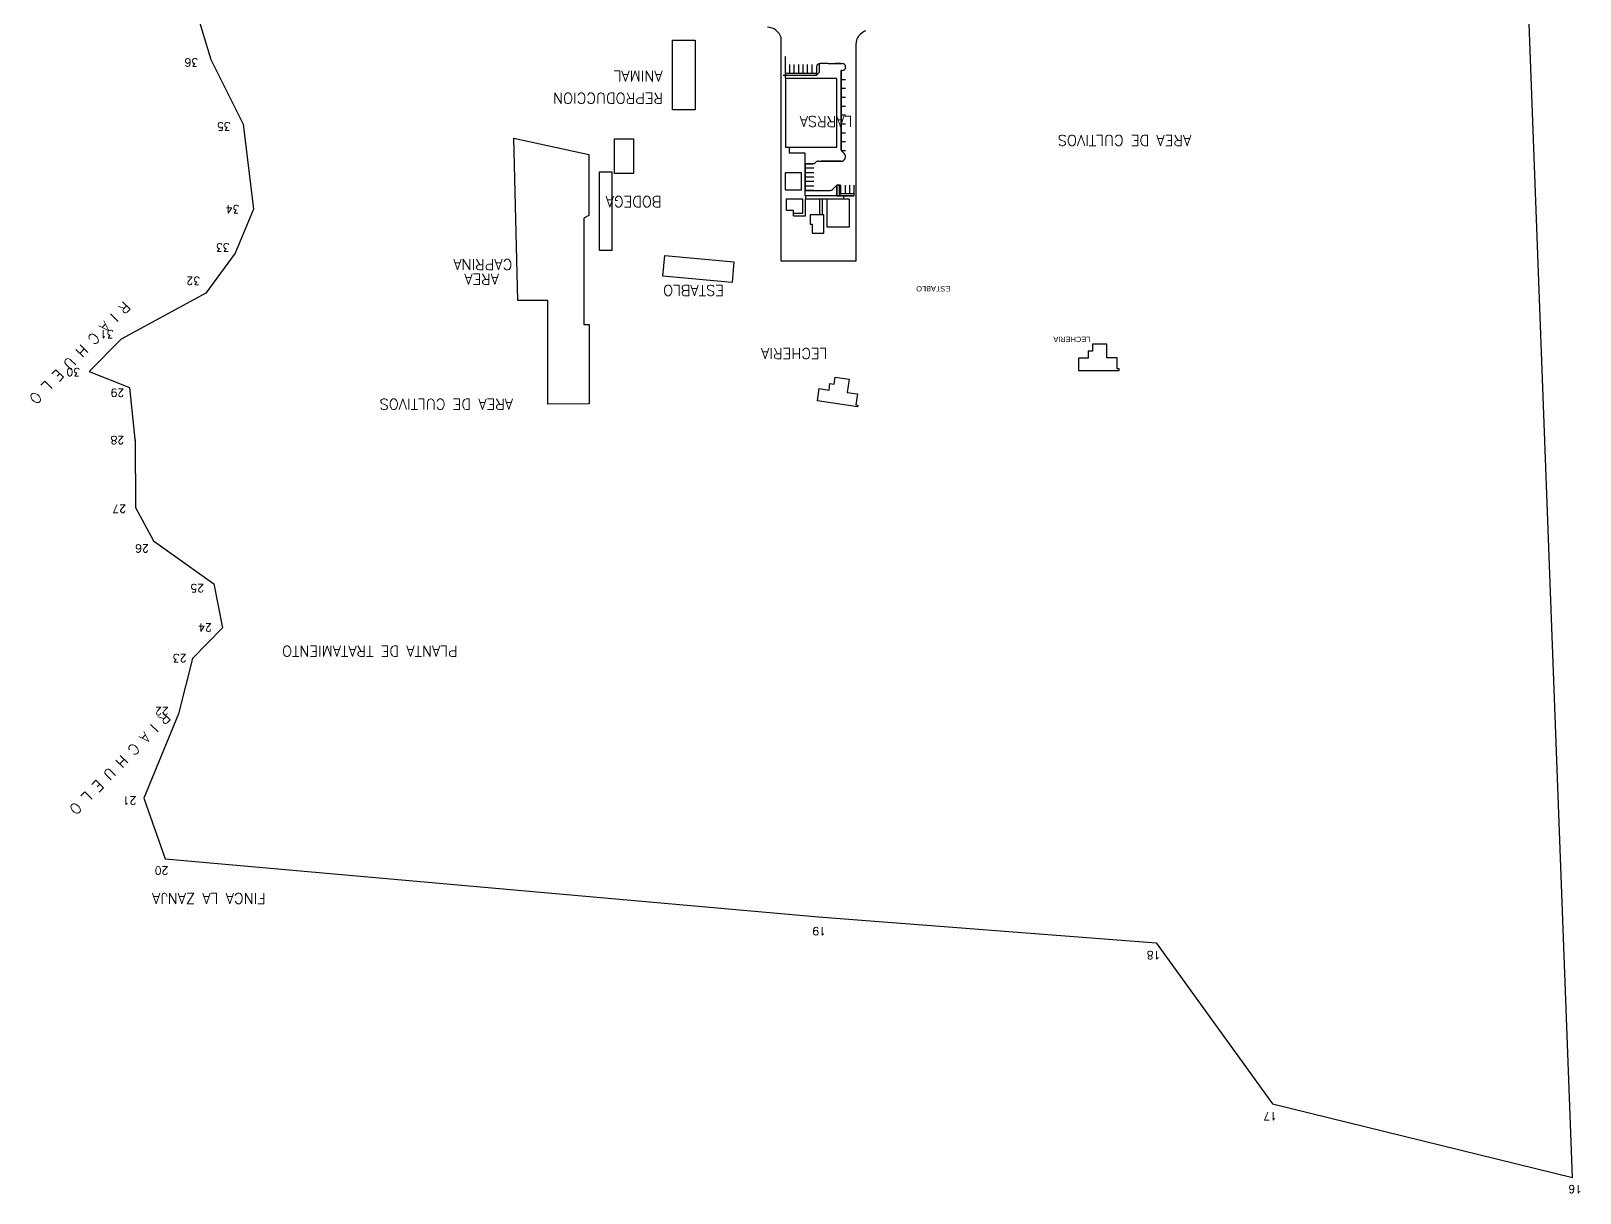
# Model space of a CAD drawing. Header units: millimetres. Extents: x 1062 to 2630, y 446 to 2121.
# Drawn here: x 1062 to 1934, y 446 to 1100 of the extents above; entities that cross this region are included whole.
import ezdxf

# ---------------------------------------------------------------- set-up
doc = ezdxf.new("R2010")
doc.units = ezdxf.units.MM
for name, color, linetype in [('1 EDIFICIO_MOSHE', 5, 'Continuous'), ('3 LIMITE GENERAL_MOSHE', 4, 'Continuous'), ('5 TEXTO_MOSHE', 1, 'Continuous'), ('7 ZONA DE PARQUEO MOSHE', 132, 'Continuous')]:
    doc.layers.add(name, color=color, linetype=linetype)
doc.styles.add('md', font='')
doc.styles.add('R', font='romans.shx')
doc.styles.get('md').set_extended_font_data('MicrogrammaDMedExt')

msp = doc.modelspace()

# ---------------------------------------------------------------- linework, layer by layer
at = {"layer": '1 EDIFICIO_MOSHE'}
msp.add_line((1373.43, 934.62), (1376.43, 934.62), dxfattribs=at)
for points in [[(1435.91, 1055.27), (1423.27, 1055.27), (1423.27, 1094.33), (1435.91, 1094.33)], [(1515.61, 1072.85), (1486.73, 1072.85), (1486.73, 1034.34), (1515.61, 1034.34)], [(1390.69, 1038.91), (1401.26, 1038.91), (1401.26, 1019.39), (1390.69, 1019.39)], [(1382.25, 976.12), (1382.25, 1020.44), (1389.11, 1020.44), (1389.11, 976.12)], [(1495.8, 1019.9), (1486.6, 1019.9), (1486.6, 1010.3), (1495.8, 1010.3)], [(1496.46, 1004.94), (1487.09, 1004.94), (1487.07, 998.75), (1491.07, 998.75), (1491.07, 997.15), (1496.46, 997.15)], [(1522.86, 1004.94), (1510.1, 1004.94), (1510.1, 989.38), (1517.58, 989.38), (1522.86, 989.38)], [(1508.3, 996.25), (1500.7, 996.25), (1500.7, 991.05), (1501.69, 991.05), (1501.69, 985.85), (1508.3, 985.85)], [(1418.87, 973.34), (1457.78, 969.7), (1456.7, 958.14), (1417.79, 961.78)], [(1674.43, 908.7), (1674.43, 909.65), (1673.33, 909.65), (1673.33, 915.88), (1667.46, 915.88), (1667.46, 923.44), (1659.5, 923.44), (1659.5, 919.46), (1657.09, 919.46), (1657.09, 915.65), (1651.56, 915.65), (1651.56, 908.7)], [(1514.78, 904.99), (1522.64, 903.81), (1521.52, 896.35), (1527.33, 895.48), (1526.4, 889.32), (1527.49, 889.16), (1527.35, 888.22), (1504.75, 891.6), (1505.78, 898.47), (1511.25, 897.65), (1511.81, 901.41), (1514.19, 901.06)]]:
    msp.add_lwpolyline(points, close=True, dxfattribs=at)
msp.add_lwpolyline([(1376.43, 934.62), (1376.43, 889.9), (1353.19, 889.76), (1353.19, 948.11), (1336.32, 948.11), (1334.05, 1039.38), (1376.25, 1030.08), (1376.25, 995.84), (1373.43, 994.29), (1373.43, 934.62)], dxfattribs=at)
at = {"layer": '3 LIMITE GENERAL_MOSHE'}
for points in [[(1120.95, 869.77), (1121.29, 831.69), (1131.43, 812.82), (1165.32, 788.72), (1170.07, 764.05), (1153.37, 746.72), (1145.4, 715.7), (1125.84, 668.18), (1137.92, 634.09), (1505.25, 601.45), (1695.31, 586.78), (1760.64, 496.29), (1929.32, 455), (1896.9, 1318.36)], [(1155.53, 1110.14), (1163.57, 1083.59), (1181.74, 1047.25), (1187.68, 999.39), (1177.19, 974.58), (1160.77, 952.22), (1113.26, 926.37), (1095.09, 908.2), (1117.8, 899.12), (1120.96, 868.13)]]:
    msp.add_lwpolyline(points, dxfattribs=at)
at = {"layer": '7 ZONA DE PARQUEO MOSHE'}
for p, q in [((1484.28, 970.1), (1484.28, 1095.86)), ((1526.31, 1092.06), (1526.31, 970.1)), ((1486.75, 1073.25), (1486.75, 1084.55)), ((1489.25, 1075.75), (1489.25, 1080.75)), ((1491.75, 1075.75), (1491.75, 1080.75)), ((1494.25, 1075.75), (1494.25, 1080.75)), ((1496.75, 1075.75), (1496.75, 1080.75)), ((1499.25, 1075.75), (1499.25, 1080.75)), ((1501.75, 1075.75), (1501.75, 1080.75)), ((1501.75, 1075.75), (1501.75, 1080.75)), ((1505.87, 1076.37), (1505.87, 1081.35)), ((1510.81, 1081.35), (1506.25, 1081.35)), ((1510.81, 1081.35), (1518.61, 1081.35)), ((1517.79, 1081.35), (1514.79, 1081.35)), ((1517.61, 1081.35), (1518.61, 1081.35)), ((1485.53, 1074.75), (1504.25, 1074.75)), ((1504.25, 1075.75), (1486.73, 1075.75)), ((1504.25, 1075.75), (1486.73, 1075.75)), ((1486.73, 1075.75), (1486.73, 1074.75)), ((1486.73, 1074.75), (1504.25, 1074.75)), ((1504.25, 1075.75), (1501.75, 1075.75)), ((1504.25, 1079.35), (1504.25, 1074.75)), ((1504.25, 1078.75), (1504.25, 1075.75)), ((1504.25, 1074.75), (1505.87, 1076.37)), ((1504.25, 1074.75), (1504.25, 1075.75)), ((1518.11, 1077.35), (1518.11, 1032.37)), ((1518.61, 1077.35), (1518.11, 1077.35)), ((1518.11, 1032.84), (1518.11, 1077.35)), ((1518.61, 1077.35), (1518.11, 1077.35)), ((1518.11, 1077.35), (1518.11, 1032.37)), ((1518.11, 1072.37), (1520.61, 1072.37)), ((1518.11, 1072.37), (1520.61, 1072.37)), ((1518.11, 1072.37), (1520.61, 1072.37)), ((1518.11, 1072.37), (1520.61, 1072.37)), ((1518.11, 1072.37), (1520.61, 1072.37)), ((1518.11, 1072.37), (1520.61, 1072.37)), ((1518.11, 1072.37), (1520.61, 1072.37)), ((1518.11, 1072.37), (1520.61, 1072.37)), ((1518.11, 1072.37), (1520.61, 1072.37)), ((1518.11, 1072.37), (1520.61, 1072.37)), ((1518.11, 1072.37), (1520.61, 1072.37)), ((1518.11, 1072.37), (1520.61, 1072.37)), ((1518.11, 1072.37), (1520.61, 1072.37)), ((1518.11, 1072.37), (1520.61, 1072.37)), ((1518.11, 1072.37), (1520.61, 1072.37)), ((1518.11, 1072.37), (1520.61, 1072.37)), ((1518.11, 1072.37), (1520.61, 1072.37)), ((1518.11, 1072.37), (1520.61, 1072.37)), ((1518.11, 1072.37), (1520.61, 1072.37)), ((1518.11, 1072.37), (1520.61, 1072.37)), ((1518.11, 1072.37), (1520.61, 1072.37)), ((1518.11, 1072.37), (1520.61, 1072.37)), ((1518.11, 1072.37), (1520.61, 1072.37)), ((1518.11, 1072.37), (1520.61, 1072.37)), ((1518.11, 1072.37), (1520.61, 1072.37)), ((1518.11, 1072.37), (1520.61, 1072.37)), ((1518.11, 1072.37), (1520.61, 1072.37)), ((1518.11, 1072.37), (1520.61, 1072.37)), ((1518.11, 1072.37), (1520.61, 1072.37)), ((1518.11, 1072.37), (1520.61, 1072.37)), ((1518.11, 1067.37), (1520.61, 1067.37)), ((1518.11, 1067.37), (1520.61, 1067.37)), ((1518.11, 1067.37), (1520.61, 1067.37)), ((1518.11, 1067.37), (1520.61, 1067.37)), ((1518.11, 1067.37), (1520.61, 1067.37)), ((1518.11, 1067.37), (1520.61, 1067.37)), ((1518.11, 1067.37), (1520.61, 1067.37)), ((1518.11, 1067.37), (1520.61, 1067.37)), ((1518.11, 1067.37), (1520.61, 1067.37)), ((1518.11, 1067.37), (1520.61, 1067.37)), ((1518.11, 1067.37), (1520.61, 1067.37)), ((1518.11, 1067.37), (1520.61, 1067.37)), ((1518.11, 1067.37), (1520.61, 1067.37)), ((1518.11, 1067.37), (1520.61, 1067.37)), ((1518.11, 1067.37), (1520.61, 1067.37)), ((1518.11, 1067.37), (1520.61, 1067.37)), ((1518.11, 1067.37), (1520.61, 1067.37)), ((1518.11, 1067.37), (1520.61, 1067.37)), ((1518.11, 1067.37), (1520.61, 1067.37)), ((1518.11, 1067.37), (1520.61, 1067.37)), ((1518.11, 1067.37), (1520.61, 1067.37)), ((1518.11, 1067.37), (1520.61, 1067.37)), ((1518.11, 1067.37), (1520.61, 1067.37)), ((1518.11, 1067.37), (1520.61, 1067.37)), ((1518.11, 1062.37), (1520.61, 1062.37)), ((1518.11, 1062.37), (1520.61, 1062.37)), ((1518.11, 1062.37), (1520.61, 1062.37)), ((1518.11, 1062.37), (1520.61, 1062.37)), ((1518.11, 1062.37), (1520.61, 1062.37)), ((1518.11, 1062.37), (1520.61, 1062.37)), ((1518.11, 1062.37), (1520.61, 1062.37)), ((1518.11, 1062.37), (1520.61, 1062.37)), ((1518.11, 1062.37), (1520.61, 1062.37)), ((1518.11, 1062.37), (1520.61, 1062.37)), ((1518.11, 1062.37), (1520.61, 1062.37)), ((1518.11, 1062.37), (1520.61, 1062.37)), ((1518.11, 1062.37), (1520.61, 1062.37)), ((1518.11, 1062.37), (1520.61, 1062.37)), ((1518.11, 1062.37), (1520.61, 1062.37)), ((1518.11, 1062.37), (1520.61, 1062.37)), ((1518.11, 1062.37), (1520.61, 1062.37)), ((1518.11, 1062.37), (1520.61, 1062.37)), ((1518.11, 1057.37), (1520.61, 1057.37)), ((1518.11, 1057.37), (1520.61, 1057.37)), ((1518.11, 1057.37), (1520.61, 1057.37)), ((1518.11, 1057.37), (1520.61, 1057.37)), ((1518.11, 1057.37), (1520.61, 1057.37)), ((1518.11, 1057.37), (1520.61, 1057.37)), ((1518.11, 1057.37), (1520.61, 1057.37)), ((1518.11, 1057.37), (1520.61, 1057.37)), ((1518.11, 1057.37), (1520.61, 1057.37)), ((1518.11, 1057.37), (1520.61, 1057.37)), ((1518.11, 1057.37), (1520.61, 1057.37)), ((1518.11, 1057.37), (1520.61, 1057.37)), ((1518.11, 1052.37), (1520.61, 1052.37)), ((1518.11, 1052.37), (1520.61, 1052.37)), ((1518.11, 1052.37), (1520.61, 1052.37)), ((1518.11, 1052.37), (1520.61, 1052.37)), ((1518.11, 1052.37), (1520.61, 1052.37)), ((1518.11, 1052.37), (1520.61, 1052.37)), ((1518.11, 1047.37), (1520.61, 1047.37)), ((1518.11, 1047.37), (1520.61, 1047.37)), ((1518.11, 1047.37), (1520.61, 1047.37)), ((1518.11, 1047.37), (1520.61, 1047.37)), ((1518.11, 1047.37), (1520.61, 1047.37)), ((1518.11, 1047.37), (1520.61, 1047.37)), ((1518.11, 1047.37), (1520.61, 1047.37)), ((1518.11, 1047.37), (1520.61, 1047.37)), ((1518.11, 1047.37), (1520.61, 1047.37)), ((1518.11, 1047.37), (1520.61, 1047.37)), ((1518.11, 1047.37), (1520.61, 1047.37)), ((1518.11, 1047.37), (1520.61, 1047.37)), ((1518.11, 1047.37), (1520.61, 1047.37)), ((1518.11, 1042.37), (1520.61, 1042.37)), ((1518.11, 1042.37), (1520.61, 1042.37)), ((1518.11, 1042.37), (1520.61, 1042.37)), ((1518.11, 1042.37), (1520.61, 1042.37)), ((1518.11, 1042.37), (1520.61, 1042.37)), ((1518.11, 1042.37), (1520.61, 1042.37)), ((1518.11, 1042.37), (1520.61, 1042.37)), ((1518.11, 1042.37), (1520.61, 1042.37)), ((1518.11, 1042.37), (1520.61, 1042.37)), ((1518.11, 1042.37), (1520.61, 1042.37)), ((1518.11, 1042.37), (1520.61, 1042.37)), ((1518.11, 1042.37), (1520.61, 1042.37)), ((1518.11, 1042.37), (1520.61, 1042.37)), ((1518.11, 1042.37), (1520.61, 1042.37)), ((1518.11, 1042.37), (1520.61, 1042.37)), ((1518.11, 1037.37), (1520.61, 1037.37)), ((1518.11, 1037.37), (1520.61, 1037.37)), ((1518.11, 1037.37), (1520.61, 1037.37)), ((1518.11, 1037.37), (1520.61, 1037.37)), ((1518.11, 1037.37), (1520.61, 1037.37)), ((1518.11, 1037.37), (1520.61, 1037.37)), ((1518.11, 1037.37), (1520.61, 1037.37)), ((1518.11, 1037.37), (1520.61, 1037.37)), ((1518.11, 1037.37), (1520.61, 1037.37)), ((1518.11, 1037.37), (1520.61, 1037.37)), ((1518.11, 1037.37), (1520.61, 1037.37)), ((1518.11, 1037.37), (1520.61, 1037.37)), ((1518.11, 1037.37), (1520.61, 1037.37)), ((1518.11, 1037.37), (1520.61, 1037.37)), ((1518.11, 1037.37), (1520.61, 1037.37)), ((1518.11, 1037.37), (1520.61, 1037.37)), ((1518.11, 1037.37), (1520.61, 1037.37)), ((1518.11, 1037.37), (1520.61, 1037.37)), ((1518.11, 1037.37), (1520.61, 1037.37)), ((1518.11, 1037.37), (1520.61, 1037.37)), ((1518.11, 1037.37), (1520.61, 1037.37)), ((1518.11, 1037.37), (1520.61, 1037.37)), ((1518.11, 1037.37), (1520.61, 1037.37)), ((1518.11, 1037.37), (1520.61, 1037.37)), ((1518.11, 1037.37), (1520.61, 1037.37)), ((1518.11, 1037.37), (1520.61, 1037.37)), ((1518.11, 1037.37), (1520.61, 1037.37)), ((1488.81, 1034.34), (1488.81, 1030.84)), ((1495.8, 1030.84), (1488.81, 1030.84)), ((1497.8, 1030.84), (1495.8, 1030.84)), ((1497.8, 1006.94), (1497.8, 1030.84)), ((1519.85, 1030.63), (1518.11, 1032.37)), ((1518.11, 1032.37), (1519.85, 1030.63)), ((1518.14, 1032.37), (1520.61, 1032.37)), ((1518.14, 1032.37), (1520.61, 1032.37)), ((1518.14, 1032.37), (1520.61, 1032.37)), ((1518.14, 1032.37), (1520.61, 1032.37)), ((1518.14, 1032.37), (1520.61, 1032.37)), ((1518.14, 1032.37), (1520.61, 1032.37)), ((1518.14, 1032.37), (1520.61, 1032.37)), ((1518.14, 1032.37), (1520.61, 1032.37)), ((1518.14, 1032.37), (1520.61, 1032.37)), ((1518.14, 1032.37), (1520.61, 1032.37)), ((1518.14, 1032.37), (1520.61, 1032.37)), ((1518.14, 1032.37), (1520.61, 1032.37)), ((1518.14, 1032.37), (1520.61, 1032.37)), ((1518.14, 1032.37), (1520.61, 1032.37)), ((1518.14, 1032.37), (1520.61, 1032.37)), ((1518.14, 1032.37), (1520.61, 1032.37)), ((1518.14, 1032.37), (1520.61, 1032.37)), ((1518.14, 1032.37), (1520.61, 1032.37)), ((1518.14, 1032.37), (1520.61, 1032.37)), ((1518.14, 1032.37), (1520.61, 1032.37)), ((1518.14, 1032.37), (1520.61, 1032.37)), ((1518.14, 1032.37), (1520.61, 1032.37)), ((1518.14, 1032.37), (1520.61, 1032.37)), ((1518.14, 1032.37), (1520.61, 1032.37)), ((1518.14, 1032.37), (1520.61, 1032.37)), ((1518.14, 1032.37), (1520.61, 1032.37)), ((1518.14, 1032.37), (1520.61, 1032.37)), ((1502.8, 1024.87), (1497.8, 1024.87)), ((1497.8, 1024.87), (1502.02, 1024.87)), ((1497.8, 1024.87), (1497.8, 1009.87)), ((1502.8, 1022.37), (1497.8, 1022.37)), ((1502.8, 1019.87), (1497.8, 1019.87)), ((1503.52, 1025.49), (1503.77, 1025.74)), ((1505.27, 1026.36), (1518.08, 1026.36)), ((1518.08, 1026.36), (1506.77, 1026.36)), ((1502.8, 1017.37), (1497.8, 1017.37)), ((1502.8, 1014.87), (1497.8, 1014.87)), ((1502.8, 1012.37), (1497.8, 1012.37)), ((1502.8, 1012.37), (1497.8, 1012.37)), ((1513.24, 1010.45), (1515.61, 1012.94)), ((1515.61, 1006.94), (1515.61, 1012.94)), ((1515.61, 1012.94), (1517.11, 1012.94)), ((1515.61, 1012.94), (1515.61, 1006.94)), ((1517.11, 1012.94), (1515.61, 1012.94)), ((1515.61, 1012.94), (1515.61, 1006.94)), ((1517.11, 1012.94), (1517.11, 1006.94)), ((1517.11, 1006.94), (1517.11, 1012.94)), ((1517.11, 1012.94), (1517.11, 1007.94)), ((1517.76, 1012.94), (1517.11, 1012.94)), ((1517.76, 1012.94), (1517.76, 1007.94)), ((1517.76, 1007.94), (1517.76, 1012.94)), ((1520.26, 1012.94), (1520.26, 1007.94)), ((1522.76, 1012.94), (1522.76, 1007.94)), ((1525.26, 1012.94), (1525.26, 1007.94)), ((1502.8, 1009.87), (1497.8, 1009.87)), ((1497.8, 1006.94), (1497.8, 1009.87)), ((1497.8, 1009.87), (1511.82, 1009.87)), ((1508.77, 1006.94), (1497.8, 1006.94)), ((1508.77, 1006.94), (1497.8, 1006.94)), ((1515.61, 1006.94), (1497.8, 1006.94)), ((1497.96, 1006.94), (1497.96, 1004.94)), ((1515.1, 1004.94), (1497.96, 1004.94)), ((1497.96, 995.65), (1497.96, 1004.94)), ((1502.8, 1009.87), (1502.8, 1009.87)), ((1506, 996.25), (1506, 1004.94)), ((1507.6, 996.25), (1507.6, 1004.94)), ((1515.35, 1006.94), (1508.77, 1006.94)), ((1517.11, 1006.94), (1515.61, 1006.94)), ((1515.61, 1006.94), (1517.11, 1006.94)), ((1524.46, 1006.94), (1516.85, 1006.94)), ((1525.36, 1007.94), (1517.11, 1007.94)), ((1517.11, 1007.94), (1517.11, 1006.94)), ((1517.11, 1007.94), (1517.76, 1007.94)), ((1517.11, 1006.94), (1525.36, 1006.94)), ((1519.57, 1004.94), (1519.57, 1006.94)), ((1519.57, 1004.94), (1519.57, 1006.94)), ((1525.36, 1006.94), (1525.36, 1007.94)), ((1491.26, 995.65), (1491.26, 997.15)), ((1491.26, 995.65), (1497.96, 995.65)), ((1526.31, 970.1), (1484.28, 970.1))]:
    msp.add_line(p, q, dxfattribs=at)
for centre, radius, start, end in [((1476.59, 1093.66), 8, 15.9757, 89.60742), ((1534.51, 1091.82), 8.2, 108.86541, 178.31699), ((1483.75, 1084.55), 3, 0, 15), ((1506.25, 1079.35), 2, 90, 180), ((1518.61, 1079.35), 2, 270, 90), ((1518.61, 1079.35), 2, 0, 90), ((1518.61, 1079.35), 2, 270, 0), ((1518.08, 1028.86), 2.5, 270, 45), ((1518.08, 1028.86), 2.5, 270, 45), ((1502.02, 1026.98), 2.12, 270, 315), ((1505.27, 1024.25), 2.12, 90, 135), ((1511.82, 1011.87), 2, 270, 315)]:
    msp.add_arc(centre, radius, start, end, dxfattribs=at)

# ---------------------------------------------------------------- texts
at = {"layer": '5 TEXTO_MOSHE'}
for s, height, rotation, style, p in [('36', 4.5, 180, 'R', (1156.52, 1084.17)), ('ANIMAL', 6, 180, 'R', (1417.71, 1077.17)), ('REPRODUCCION', 6, 180, 'R', (1417.96, 1064.76)), ('35', 4.5, 180, 'R', (1174.79, 1048.2)), ('LARRSA', 6, 180, 'R', (1524.31, 1051.7)), ('AREA DE CULTIVOS', 6, 180, 'R', (1714.99, 1041.07)), ('BODEGA', 6, 180, 'R', (1417.07, 1006.61)), ('34', 4.5, 180, 'R', (1179.77, 1001.71)), ('33', 4.5, 180, 'R', (1174.23, 980.13)), ('CAPRINA', 6, 180, 'R', (1333.1, 971.25)), ('32 ', 4.5, 180, 'R', (1157.62, 961.32)), ('AREA', 6, 180, 'R', (1325.69, 962.98)), ('ESTABLO', 6, 180, 'R', (1452.13, 956.74)), ('ESTABLO', 3.003, 180, 'md', (1579.46, 956.14)), ('R I A C H U E L O', 6, 225.56466, 'R', (1114.63, 948.03)), ('31', 4.5, 180, 'R', (1109, 931.4)), ('LECHERIA', 3.003, 180, 'md', (1658.18, 927.7)), ('LECHERIA', 6, 180, 'R', (1510.37, 921.22)), ('30', 4.5, 180, 'R', (1090.13, 910.07)), ('29', 4.5, 180, 'R', (1114.9, 898.4)), ('AREA DE CULTIVOS', 6, 180, 'R', (1333.59, 892.74)), ('28', 4.5, 180, 'R', (1114.9, 871.84)), ('27', 4.5, 180, 'R', (1115.97, 833.22)), ('26', 4.5, 180, 'R', (1128.77, 810.91)), ('25', 4.5, 180, 'R', (1159.83, 788.59)), ('24', 4.5, 180, 'R', (1164.26, 766.45)), ('PLANTA DE TRATAMIENTO', 6, 180, 'R', (1302.37, 753.86)), ('23', 4.5, 180, 'R', (1149.97, 749.16)), ('R I A C H U E L O', 6, 225.56466, 'R', (1137.11, 717.16)), ('22', 4.5, 180, 'R', (1139.9, 719.42)), ('21', 4.5, 180, 'R', (1121.73, 669.09)), ('20', 4.5, 180, 'R', (1139.76, 629.72)), ('FINCA LA ZANJA', 6, 180, 'R', (1194.34, 614.86)), ('19', 4.5, 180, 'R', (1509.56, 595.64)), ('18', 4.5, 180, 'R', (1697.64, 582.19)), ('17', 4.5, 180, 'R', (1763.22, 491.72)), ('16', 4.5, 180, 'R', (1934.77, 450.68))]:
    msp.add_text(s, height=height, rotation=rotation, dxfattribs=dict(at, style=style)).set_placement(p)

doc.saveas('drawing.dxf')
